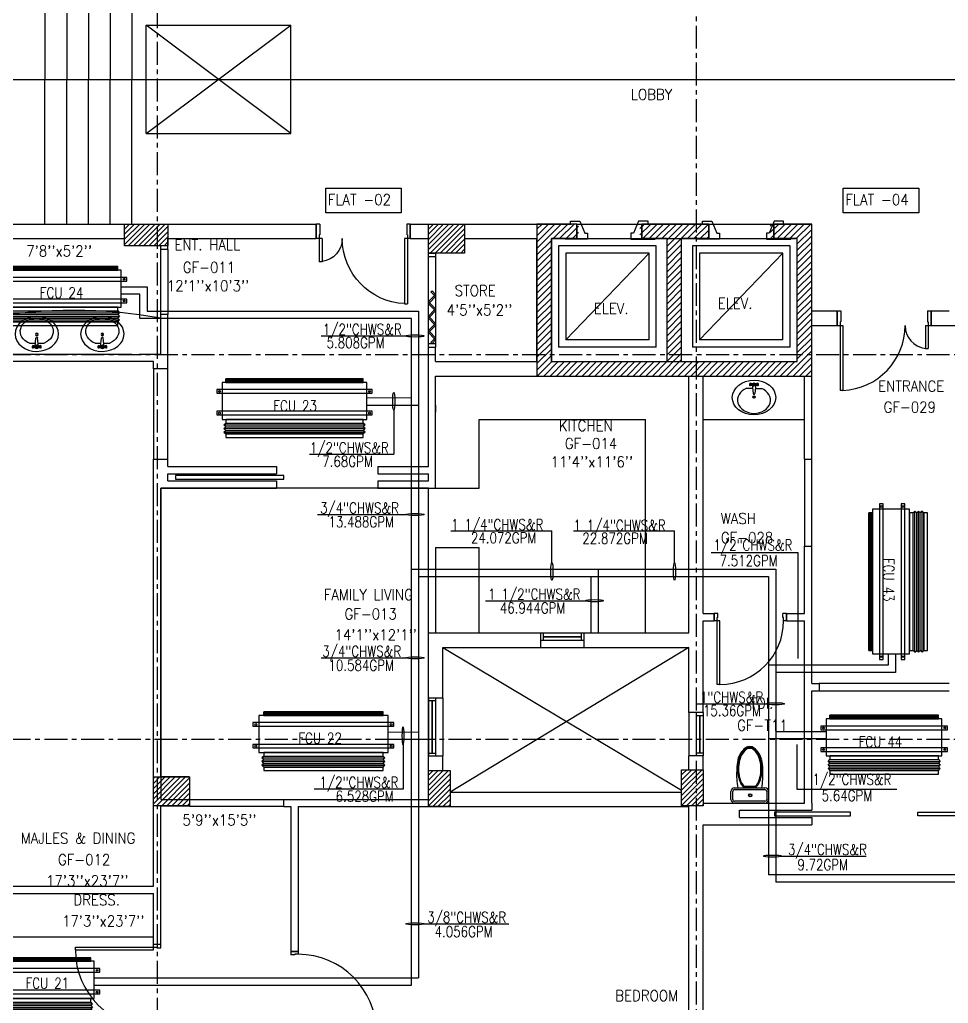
# Model space of a CAD drawing. Header units: millimetres. Extents: x -1288794 to 2153086, y -2701644 to -1335282.
# Drawn here: x 1509792 to 1522629, y -1504337 to -1490744 of the extents above; entities that cross this region are included whole.
import ezdxf

# ---------------------------------------------------------------- set-up
doc = ezdxf.new("R2010")
doc.units = ezdxf.units.MM
doc.header["$LTSCALE"] = 100
doc.linetypes.add('CENTER', pattern=[50.8, 31.75, -6.35, 6.35, -6.35])
doc.linetypes.add('DASHED2', pattern=[9.525, 6.35, -3.175])
for name, color, linetype in [('A-ANNO-TEXT', 8, 'Continuous'), ('A-DOOR', 4, 'Continuous'), ('A-FLOR-OVHD', 4, 'DASHED2'), ('A-FLOR-PFIX', 8, 'Continuous'), ('A-FLOR-SPCL', 8, 'Continuous'), ('A-GLAZ', 5, 'Continuous'), ('A-GRID', 253, 'CENTER'), ('A-WALL-FULL', 8, 'Continuous'), ('AC-CHILLED WATER TEXT', 41, 'Continuous'), ('AC-CHR', 60, 'Continuous'), ('AC-CHS', 30, 'Continuous'), ('AC-SAD TEXT', 3, 'Continuous'), ('FCU-AC', 160, 'Continuous'), ('LINE', 1, 'Continuous'), ('S-COL- HACT.', 9, 'Continuous'), ('S-COL.', 8, 'Continuous')]:
    doc.layers.add(name, color=color, linetype=linetype)
doc.styles.add('ROMANS', font='romans.shx', dxfattribs={"width": 0.8})
doc.styles.add('SIMPLEX', font='simplex.shx', dxfattribs={"width": 0.8})
pattern_1 = [(45, (2628196.87, -1109556.65), (-44.1941738, 44.1941738), [])]
pattern_2 = [(45, (1748736.873, -1509993.415), (-35.355339, 35.355339), [])]

# ---------------------------------------------------------------- blocks, each defined once
blk = doc.blocks.new('D-100-R1')
for p, q in [((-80, 980), (-80, 100)), ((-80, 980), (-40, 980)), ((-40, 980), (-40, 55)), ((-1000, 100), (-1000, 0)), ((-1000, 100), (-960, 100)), ((-960, 100), (-960, 55)), ((-960, 55), (-950, 55)), ((-950, 55), (-950, 0)), ((-80, 100), (0, 100)), ((-50, 55), (-50, 0)), ((-50, 55), (-40, 55)), ((-50, 0), (0, 0)), ((0, 100), (0, 0)), ((-1000, 0), (-950, 0))]:
    blk.add_line(p, q)
at = {"linetype": 'Continuous'}
blk.add_arc((-80, 100), 880, 90, 180, dxfattribs=at)
blk = doc.blocks.new('WC-1')
for p, q in [((-210, 0), (210, 0)), ((-260, -160), (-260, -50)), ((-235, -160), (-235, -50)), ((-210, -25), (210, -25)), ((235, -50), (235, -160)), ((260, -50), (260, -160)), ((210, -185), (-210, -185)), ((210, -210), (-210, -210)), ((91, -223), (-91, -223)), ((86, -235), (-86, -235))]:
    blk.add_line(p, q)
for radius in [22.1, 17.1]:
    blk.add_circle((-6, -107), radius)
for centre, radius, start, end in [((-210, -50), 50, 90, 180), ((-210, -50), 25, 90, 180), ((210, -50), 50, 360, 90), ((210, -50), 25, 360, 90), ((-210, -160), 50, 180, 270), ((-210, -160), 25, 180, 270), ((722, -383), 904, 168.9529, 184.0632), ((178, -428), 341, 149.8586, 166.4766), ((178, -428), 328, 149.8586, 166.4766), ((69, -365), 214, 138.4152, 149.8586), ((69, -365), 201, 139.9943, 149.8586), ((-69, -365), 201, 30.1414, 40.0057), ((-69, -365), 214, 30.1414, 41.5848), ((-178, -428), 328, 13.5234, 30.1414), ((-178, -428), 341, 13.5234, 30.1414), ((210, -160), 25, 270, 360), ((210, -160), 50, 270, 360), ((352, -470), 520, 166.4766, 180), ((352, -470), 507, 166.4766, 180), ((-352, -470), 507, 360, 13.5234), ((-352, -470), 520, 360, 13.5234), ((352, -470), 532, 177.5541, 180), ((352, -470), 532, 180, 193.5234), ((352, -470), 520, 180, 193.5234), ((352, -470), 507, 180, 193.5234), ((-352, -470), 507, 346.4766, 360), ((-352, -470), 520, 346.4766, 360), ((-352, -470), 532, 346.4766, 360), ((-352, -470), 532, 360, 2.4459), ((178, -512), 353, 193.5234, 210.1414), ((178, -512), 341, 193.5234, 210.1414), ((178, -512), 328, 193.5234, 210.1414), ((69, -575), 201, 210.1414, 234.4972), ((-69, -575), 201, 305.5028, 329.8586), ((-178, -512), 328, 329.8586, 346.4766), ((-178, -512), 341, 329.8586, 346.4766), ((-178, -512), 353, 329.8586, 346.4766), ((69, -575), 226, 210.1414, 234.4972), ((69, -575), 214, 210.1414, 234.4972), ((0, -672), 108, 234.4972, 270), ((0, -672), 95.9, 234.4972, 270), ((0, -672), 83.4, 234.4972, 270), ((0, -672), 83.4, 270, 305.5028), ((0, -672), 95.9, 270, 305.5028), ((0, -672), 108, 270, 305.5028), ((-69, -575), 214, 305.5028, 329.8586), ((-69, -575), 226, 305.5028, 329.8586)]:
    blk.add_arc(centre, radius, start, end)
at = {"linetype": 'Continuous', "ltscale": 50}
blk.add_arc((-722, -383), 904, 355.9368, 11.0471, dxfattribs=at)
blk = doc.blocks.new('D-130-R')
for p, q in [((1220, 200), (1220, 1100)), ((1220, 1100), (1260, 1100)), ((1260, 200), (1260, 1100)), ((80, 520), (40, 520)), ((40, 200), (40, 520)), ((80, 200), (80, 520)), ((0, 0), (0, 200)), ((80, 200), (0, 200)), ((40, 150), (40, 200)), ((50, 150), (40, 150)), ((50, 0), (50, 150)), ((1300, 200), (1220, 200)), ((1260, 150), (1250, 150)), ((1250, 0), (1250, 150)), ((1260, 150), (1260, 200)), ((1300, 0), (1300, 200)), ((50, 0), (0, 0)), ((1300, 0), (1250, 0))]:
    blk.add_line(p, q)
for centre, radius, start, end in [((1260, 200), 900, 92.5473, 180), ((40, 200), 320, 0, 82.8192)]:
    blk.add_arc(centre, radius, start, end)
blk = doc.blocks.new('D-120-R1')
for p, q in [((-80, 1180), (-40, 1180)), ((-80, 1180), (-80, 100)), ((-40, 1180), (-40, 55)), ((-1200, 100), (-1160, 100)), ((-1200, 100), (-1200, 0)), ((-1160, 100), (-1160, 55)), ((-1160, 55), (-1150, 55)), ((-1150, 55), (-1150, 0)), ((-80, 100), (0, 100)), ((-50, 55), (-40, 55)), ((-50, 55), (-50, 0)), ((-50, 0), (0, 0)), ((0, 100), (0, 0)), ((-1200, 0), (-1150, 0))]:
    blk.add_line(p, q)
at = {"linetype": 'Continuous'}
blk.add_arc((-80, 100), 1080, 90, 180, dxfattribs=at)
blk = doc.blocks.new('W-80')
for p, q in [((800, 100), (0, 100)), ((800, 0), (0, 0)), ((40, 0), (40, 100)), ((760, 100), (760, 0))]:
    blk.add_line(p, q)
at = {"linetype": 'Continuous'}
for p, q in [((760, 53), (40, 53)), ((760, 47), (40, 47))]:
    blk.add_line(p, q, dxfattribs=at)
blk = doc.blocks.new('W-60')
for p, q in [((600, 100), (0, 100)), ((600, 0), (0, 0)), ((40, 0), (40, 100)), ((560, 100), (560, 0))]:
    blk.add_line(p, q)
at = {"linetype": 'Continuous'}
for p, q in [((560, 53), (40, 53)), ((560, 47), (40, 47))]:
    blk.add_line(p, q, dxfattribs=at)
blk = doc.blocks.new('LAV-2')
for p, q in [((-102, 330), (-23, 330)), ((-21, 393), (-55, 399)), ((-21, 369), (-55, 363)), ((-24, 385), (-49, 381)), ((-24, 377), (-49, 381)), ((-25, 381), (-13, 258)), ((-19, 381), (17, 381)), ((-1, 363), (-1, 399)), ((23, 381), (11, 257)), ((53, 399), (20, 393)), ((53, 363), (20, 369)), ((21, 329), (101, 329)), ((47, 381), (23, 385)), ((47, 381), (23, 376))]:
    blk.add_line(p, q)
for centre, radius in [((-1, 381), 24), ((-1, 381), 18), ((-1, 209), 18), ((-1, 209), 13.2)]:
    blk.add_circle(centre, radius)
blk.add_arc((-1, 257), 12, 179.8053, 359.8053)
for centre, major_axis, ratio in [((-1, 202), (-300, 1), 0.8), ((53, 381), (0.1, 18), 0.333333)]:
    blk.add_ellipse(centre, major_axis=major_axis, ratio=ratio)
blk.add_ellipse((-1, 166), major_axis=(-228, 1), ratio=0.8, start_param=5.174, end_param=10.533963)
at = {"extrusion": (0, 0, -1)}
blk.add_ellipse((-55, 381), major_axis=(0.1, 18), ratio=0.333333, dxfattribs=at)
for points, knots in [([(-55, 365), (-55, 366), (-55, 366), (-55, 366), (-55, 366), (-56, 367), (-56, 368), (-57, 370), (-57, 371), (-58, 374), (-58, 375), (-58, 379), (-58, 381), (-58, 386), (-58, 388), (-57, 392), (-57, 393), (-56, 394), (-56, 395), (-55, 396), (-55, 396), (-55, 396), (-55, 397), (-55, 397)], [3.378318, 3.378318, 3.378318, 3.378318, 3.519844, 3.519844, 3.66137, 3.66137, 3.925951, 3.925951, 4.190531, 4.190531, 4.455112, 4.455112, 4.86737, 4.86737, 5.279628, 5.279628, 5.565785, 5.565785, 5.785568, 5.785568, 5.957, 5.957, 6.04646, 6.04646, 6.04646, 6.04646]), ([(-55, 397), (-55, 397), (-54, 396), (-54, 396), (-54, 396), (-53, 395), (-53, 394), (-52, 392), (-52, 391), (-52, 388), (-51, 387), (-51, 383), (-51, 381), (-51, 376), (-52, 374), (-52, 370), (-53, 369), (-53, 368), (-54, 367), (-54, 366), (-54, 366), (-55, 366), (-55, 365), (-55, 365)], [0.236726, 0.236726, 0.236726, 0.236726, 0.378252, 0.378252, 0.519778, 0.519778, 0.784358, 0.784358, 1.048939, 1.048939, 1.313519, 1.313519, 1.725777, 1.725777, 2.138035, 2.138035, 2.424192, 2.424192, 2.643976, 2.643976, 2.815407, 2.815407, 2.904867, 2.904867, 2.904867, 2.904867]), ([(53, 396), (53, 396), (53, 396), (53, 396), (53, 395), (52, 394), (52, 394), (51, 392), (51, 390), (50, 388), (50, 386), (50, 383), (50, 380), (50, 376), (50, 373), (51, 370), (51, 369), (52, 367), (52, 367), (53, 366), (53, 365), (53, 365), (53, 365), (53, 365)], [0.236726, 0.236726, 0.236726, 0.236726, 0.378252, 0.378252, 0.519778, 0.519778, 0.784358, 0.784358, 1.048939, 1.048939, 1.313519, 1.313519, 1.725777, 1.725777, 2.138035, 2.138035, 2.424192, 2.424192, 2.643976, 2.643976, 2.815407, 2.815407, 2.904867, 2.904867, 2.904867, 2.904867]), ([(53, 365), (53, 365), (53, 365), (54, 366), (54, 366), (55, 367), (55, 368), (56, 370), (56, 371), (56, 373), (57, 375), (57, 379), (57, 381), (57, 386), (56, 388), (56, 391), (55, 392), (55, 394), (54, 395), (54, 396), (54, 396), (54, 396), (53, 396), (53, 396)], [3.378318, 3.378318, 3.378318, 3.378318, 3.519844, 3.519844, 3.66137, 3.66137, 3.925951, 3.925951, 4.190531, 4.190531, 4.455112, 4.455112, 4.86737, 4.86737, 5.279628, 5.279628, 5.565785, 5.565785, 5.785568, 5.785568, 5.957, 5.957, 6.04646, 6.04646, 6.04646, 6.04646])]:
    blk.add_open_spline(points, degree=3, knots=knots)
blk = doc.blocks.new('fcu 3.5 tr')
at = {"layer": 'FCU-AC'}
h = blk.add_hatch(dxfattribs=at)
h.set_pattern_fill('NET', color=3)
h.paths.add_polyline_path([(100970, -1580238), (99070, -1580238), (99070, -1580288), (100970, -1580288)])
at = {"layer": 'FCU-AC', "color": 1}
for p, q in [((100970, -1579475), (99070, -1579475)), ((99070, -1579475), (99070, -1579525)), ((100970, -1579525), (100970, -1579475)), ((99070, -1579525), (100970, -1579525)), ((100970, -1579675), (99070, -1579675)), ((99070, -1579675), (99070, -1579725)), ((99070, -1579725), (100970, -1579725)), ((100970, -1579725), (100970, -1579675))]:
    blk.add_line(p, q, dxfattribs=at)
at = {"layer": 'FCU-AC'}
for p, q in [((99045, -1579550), (99070, -1579525)), ((100995, -1579550), (99045, -1579550)), ((99045, -1579550), (99070, -1579575)), ((99045, -1579600), (99070, -1579575)), ((100995, -1579600), (99045, -1579600)), ((99045, -1579600), (99070, -1579625)), ((99045, -1579650), (99070, -1579625)), ((100970, -1579525), (99070, -1579525)), ((100970, -1579575), (99070, -1579575)), ((100970, -1579575), (99070, -1579575)), ((100970, -1579625), (99070, -1579625)), ((100970, -1579625), (99070, -1579625)), ((100995, -1579550), (100970, -1579525)), ((100995, -1579550), (100970, -1579575)), ((100995, -1579600), (100970, -1579575)), ((100995, -1579600), (100970, -1579625)), ((100995, -1579650), (100970, -1579625)), ((100995, -1579650), (99045, -1579650)), ((99045, -1579650), (99070, -1579675)), ((100995, -1579650), (100970, -1579675))]:
    blk.add_line(p, q, dxfattribs=at)
blk.add_lwpolyline([(99020, -1580238), (101020, -1580238), (101020, -1579725), (99020, -1579725)], close=True, dxfattribs=at)
at = {"layer": 'FCU-AC', "color": 6}
for points in [[(98945, -1579838), (101095, -1579838), (101095, -1579788), (98945, -1579788)], [(98945, -1580138), (101095, -1580138), (101095, -1580088), (98945, -1580088)]]:
    blk.add_lwpolyline(points, close=True, dxfattribs=at)
at = {"layer": 'FCU-AC', "color": 3}
blk.add_lwpolyline([(99070, -1580288), (100970, -1580288), (100970, -1580238), (99070, -1580238)], close=True, dxfattribs=at)
at = {"layer": 'FCU-AC', "color": 6}
for centre in [(98982, -1579813), (101057, -1579813), (98982, -1580113), (101057, -1580113)]:
    blk.add_circle(centre, 12.5, dxfattribs=at)
blk = doc.blocks.new('fcu 2 tr')
h = blk.add_hatch()
h.set_pattern_fill('NET', color=3)
h.paths.add_polyline_path([(80954, -1588493), (79654, -1588493), (79654, -1588543), (80954, -1588543)])
at = {"layer": 'FCU-AC'}
for p, q in [((79654, -1587780), (79629, -1587805)), ((80954, -1587780), (79654, -1587780)), ((80954, -1587780), (80979, -1587805)), ((80979, -1587805), (79629, -1587805)), ((79654, -1587830), (79629, -1587805)), ((79654, -1587830), (79629, -1587855)), ((80979, -1587855), (79629, -1587855)), ((79654, -1587880), (79629, -1587855)), ((79654, -1587880), (79629, -1587905)), ((80979, -1587905), (79629, -1587905)), ((79654, -1587930), (79629, -1587905)), ((80954, -1587830), (79654, -1587830)), ((80954, -1587830), (79654, -1587830)), ((80954, -1587880), (79654, -1587880)), ((80954, -1587880), (79654, -1587880)), ((80954, -1587830), (80979, -1587805)), ((80954, -1587830), (80979, -1587855)), ((80954, -1587880), (80979, -1587855)), ((80954, -1587880), (80979, -1587905)), ((80954, -1587930), (80979, -1587905))]:
    blk.add_line(p, q, dxfattribs=at)
at = {"layer": 'FCU-AC', "color": 1}
for p, q in [((80954, -1587730), (79654, -1587730)), ((79654, -1587730), (79654, -1587780)), ((79654, -1587780), (80954, -1587780)), ((80954, -1587780), (80954, -1587730)), ((80954, -1587930), (79654, -1587930)), ((79654, -1587930), (79654, -1587980)), ((79654, -1587980), (80954, -1587980)), ((80954, -1587980), (80954, -1587930))]:
    blk.add_line(p, q, dxfattribs=at)
at = {"layer": 'FCU-AC', "color": 6}
for points in [[(79529, -1588093), (81079, -1588093), (81079, -1588043), (79529, -1588043)], [(79529, -1588393), (81079, -1588393), (81079, -1588343), (79529, -1588343)]]:
    blk.add_lwpolyline(points, close=True, dxfattribs=at)
at = {"layer": 'FCU-AC'}
blk.add_lwpolyline([(79604, -1588493), (81004, -1588493), (81004, -1587980), (79604, -1587980)], close=True, dxfattribs=at)
at = {"layer": 'FCU-AC', "color": 3}
blk.add_lwpolyline([(79654, -1588543), (80954, -1588543), (80954, -1588493), (79654, -1588493)], close=True, dxfattribs=at)
at = {"layer": 'FCU-AC', "color": 6}
for centre in [(79566, -1588068), (81041, -1588068), (79566, -1588368), (81041, -1588368)]:
    blk.add_circle(centre, 12.5, dxfattribs=at)
blk = doc.blocks.new('fcu 2.5 tr')
h = blk.add_hatch()
h.set_pattern_fill('NET', color=3)
h.paths.add_polyline_path([(83172, -1587743), (81672, -1587743), (81672, -1587793), (83172, -1587793)])
at = {"layer": 'FCU-AC'}
for p, q in [((81672, -1587030), (81647, -1587055)), ((83197, -1587055), (81647, -1587055)), ((81672, -1587080), (81647, -1587055)), ((81672, -1587080), (81647, -1587105)), ((83197, -1587105), (81647, -1587105)), ((81672, -1587130), (81647, -1587105)), ((83172, -1587030), (81672, -1587030)), ((83172, -1587080), (81672, -1587080)), ((83172, -1587080), (81672, -1587080)), ((83197, -1587055), (83172, -1587030)), ((83197, -1587055), (83172, -1587080)), ((83197, -1587105), (83172, -1587080)), ((83197, -1587105), (83172, -1587130)), ((81672, -1587130), (81647, -1587155)), ((83197, -1587155), (81647, -1587155)), ((81672, -1587180), (81647, -1587155)), ((83172, -1587130), (81672, -1587130)), ((83172, -1587130), (81672, -1587130)), ((83197, -1587155), (83172, -1587130)), ((83197, -1587155), (83172, -1587180))]:
    blk.add_line(p, q, dxfattribs=at)
at = {"layer": 'FCU-AC', "color": 1}
for p, q in [((83172, -1586980), (81672, -1586980)), ((81672, -1586980), (81672, -1587030)), ((81672, -1587030), (83172, -1587030)), ((83172, -1587030), (83172, -1586980)), ((83172, -1587180), (81672, -1587180)), ((81672, -1587180), (81672, -1587230)), ((81672, -1587230), (83172, -1587230)), ((83172, -1587230), (83172, -1587180))]:
    blk.add_line(p, q, dxfattribs=at)
at = {"layer": 'FCU-AC'}
blk.add_lwpolyline([(81622, -1587743), (83222, -1587743), (83222, -1587230), (81622, -1587230)], close=True, dxfattribs=at)
at = {"layer": 'FCU-AC', "color": 6}
for points in [[(81547, -1587343), (83297, -1587343), (83297, -1587293), (81547, -1587293)], [(81547, -1587643), (83297, -1587643), (83297, -1587593), (81547, -1587593)]]:
    blk.add_lwpolyline(points, close=True, dxfattribs=at)
at = {"layer": 'FCU-AC', "color": 3}
blk.add_lwpolyline([(81672, -1587793), (83172, -1587793), (83172, -1587743), (81672, -1587743)], close=True, dxfattribs=at)
at = {"layer": 'FCU-AC', "color": 6}
for centre in [(81584, -1587318), (83259, -1587318), (81584, -1587618), (83259, -1587618)]:
    blk.add_circle(centre, 12.5, dxfattribs=at)
blk = doc.blocks.new('fcu 3 tr')
h = blk.add_hatch()
h.set_pattern_fill('NET', color=3)
h.paths.add_polyline_path([(86304, -1585367), (84654, -1585367), (84654, -1585417), (86304, -1585417)])
at = {"layer": 'FCU-AC'}
for p, q in [((84654, -1584654), (84629, -1584679)), ((86304, -1584654), (84654, -1584654)), ((86304, -1584654), (86329, -1584679)), ((86329, -1584679), (84629, -1584679)), ((84654, -1584704), (84629, -1584679)), ((84654, -1584704), (84629, -1584729)), ((86329, -1584729), (84629, -1584729)), ((84654, -1584754), (84629, -1584729)), ((84654, -1584754), (84629, -1584779)), ((86329, -1584779), (84629, -1584779)), ((84654, -1584804), (84629, -1584779)), ((86304, -1584704), (84654, -1584704)), ((86304, -1584704), (84654, -1584704)), ((86304, -1584754), (84654, -1584754)), ((86304, -1584754), (84654, -1584754)), ((86304, -1584704), (86329, -1584679)), ((86304, -1584704), (86329, -1584729)), ((86304, -1584754), (86329, -1584729)), ((86304, -1584754), (86329, -1584779)), ((86304, -1584804), (86329, -1584779))]:
    blk.add_line(p, q, dxfattribs=at)
at = {"layer": 'FCU-AC', "color": 1}
for p, q in [((86304, -1584604), (84654, -1584604)), ((84654, -1584604), (84654, -1584654)), ((84654, -1584654), (86304, -1584654)), ((86304, -1584654), (86304, -1584604)), ((86304, -1584804), (84654, -1584804)), ((84654, -1584804), (84654, -1584854)), ((84654, -1584854), (86304, -1584854)), ((86304, -1584854), (86304, -1584804))]:
    blk.add_line(p, q, dxfattribs=at)
at = {"layer": 'FCU-AC', "color": 6}
for points in [[(84504, -1584967), (86454, -1584967), (86454, -1584917), (84504, -1584917)], [(84504, -1585267), (86454, -1585267), (86454, -1585217), (84504, -1585217)]]:
    blk.add_lwpolyline(points, close=True, dxfattribs=at)
at = {"layer": 'FCU-AC'}
blk.add_lwpolyline([(84584, -1585367), (86374, -1585367), (86374, -1584854), (84584, -1584854)], close=True, dxfattribs=at)
at = {"layer": 'FCU-AC', "color": 3}
blk.add_lwpolyline([(84654, -1585417), (86304, -1585417), (86304, -1585367), (84654, -1585367)], close=True, dxfattribs=at)
at = {"layer": 'FCU-AC', "color": 6}
for centre in [(84544, -1584942), (86414, -1584942), (84544, -1585242), (86414, -1585242)]:
    blk.add_circle(centre, 12.5, dxfattribs=at)

msp = doc.modelspace()

# ---------------------------------------------------------------- hatches: boundary and pattern name
at = {"layer": 'S-COL- HACT.', "linetype": 'Continuous', "ltscale": 3}
h = msp.add_hatch(dxfattribs=at)
h.set_pattern_fill('ANSI31', color=256, scale=400, style=0)
h.set_pattern_definition(pattern_2)
h.paths.add_polyline_path([(1511841.7, -1493568.6), (1511241.7, -1493568.6), (1511241.7, -1493868.6), (1511841.7, -1493868.6)])
h = msp.add_hatch(dxfattribs=at)
h.set_pattern_fill('ANSI31', color=256, scale=400, style=0)
h.set_pattern_definition([(45, (2628196.87, -1109556.65), (-35.355339, 35.355339), [])])
h.paths.add_polyline_path([(1515441.7, -1493568.6), (1515941.7, -1493568.6), (1515941.7, -1493968.6), (1515441.7, -1493968.6)])
h = msp.add_hatch(dxfattribs=at)
h.set_pattern_fill('ANSI31', color=256, scale=500, style=0)
h.set_pattern_definition(pattern_1)
h.paths.add_polyline_path([(1518941.7, -1493768.6), (1519316.7, -1493768.6), (1519316.7, -1493568.6), (1518366.7, -1493568.6), (1518366.7, -1493768.6), (1518741.7, -1493768.6), (1518741.7, -1495468.6), (1517141.7, -1495468.6), (1517141.7, -1493768.6), (1517516.7, -1493768.6), (1517516.7, -1493568.6), (1516941.7, -1493568.6), (1516941.7, -1495668.6), (1520741.7, -1495668.6), (1520741.7, -1493568.6), (1520166.7, -1493568.6), (1520166.7, -1493768.6), (1520541.7, -1493768.6), (1520541.7, -1495468.6), (1518941.7, -1495468.6)])
h = msp.add_hatch(dxfattribs=at)
h.set_pattern_fill('ANSI31', color=256, scale=500, style=0)
h.set_pattern_definition(pattern_1)
h.paths.add_polyline_path([(1518941.7, -1493768.6), (1519316.7, -1493768.6), (1519316.7, -1493568.6), (1518366.7, -1493568.6), (1518366.7, -1493768.6), (1518741.7, -1493768.6), (1518741.7, -1495468.6), (1517141.7, -1495468.6), (1517141.7, -1493768.6), (1517516.7, -1493768.6), (1517516.7, -1493568.6), (1516941.7, -1493568.6), (1516941.7, -1495668.6), (1520741.7, -1495668.6), (1520741.7, -1493568.6), (1520166.7, -1493568.6), (1520166.7, -1493768.6), (1520541.7, -1493768.6), (1520541.7, -1495468.6), (1518941.7, -1495468.6)])
h = msp.add_hatch(dxfattribs=at)
h.set_pattern_fill('ANSI31', color=256, scale=400, style=0)
h.set_pattern_definition([(45, (2628246.87, -1109556.65), (-35.355339, 35.355339), [])])
h.paths.add_polyline_path([(1515441.7, -1501618.6), (1515441.7, -1501118.6), (1515741.7, -1501118.6), (1515741.7, -1501618.6)])
h = msp.add_hatch(dxfattribs=at)
h.set_pattern_fill('ANSI31', color=256, scale=400, style=0)
h.set_pattern_definition([(45, (2628146.87, -1109546.65), (-35.355339, 35.355339), [])])
h.paths.add_polyline_path([(1518941.7, -1501608.6), (1518941.7, -1501108.6), (1519241.7, -1501108.6), (1519241.7, -1501608.6)])
h = msp.add_hatch(dxfattribs=at)
h.set_pattern_fill('ANSI31', color=256, scale=400, style=0)
h.set_pattern_definition(pattern_2)
h.paths.add_polyline_path([(1512141.7, -1501208.6), (1511641.7, -1501208.6), (1511641.7, -1501608.6), (1512141.7, -1501608.6)])

# ---------------------------------------------------------------- linework, layer by layer
at = {"layer": 'A-ANNO-TEXT', "color": 5}
for points in [[(1514022.7, -1493070.7), (1515065, -1493070.7), (1515065, -1493413.2), (1514022.7, -1493413.2)], [(1521177.6, -1493070.7), (1522219.9, -1493070.7), (1522219.9, -1493413.2), (1521177.6, -1493413.2)]]:
    msp.add_lwpolyline(points, close=True, dxfattribs=at)
at = {"layer": 'A-DOOR', "ltscale": 3}
for p, q in [((1515441.7, -1495268.6), (1515441.7, -1493968.6)), ((1515541.7, -1493968.6), (1515541.7, -1495268.6)), ((1515441.7, -1494018.6), (1515541.7, -1494018.6)), ((1515441.7, -1495218.6), (1515541.7, -1495218.6))]:
    msp.add_line(p, q, dxfattribs=at)
for points in [[(1515527.5, -1494554.5), (1515477.5, -1494504.5), (1515491.7, -1494490.4), (1515541.7, -1494540.4), (1515527.5, -1494554.5)], [(1515527.5, -1494554.5), (1515441.7, -1494640.4), (1515455.8, -1494654.5), (1515541.7, -1494568.6), (1515527.5, -1494554.5)], [(1515527.5, -1494754.5), (1515441.7, -1494668.6), (1515455.8, -1494654.5), (1515541.7, -1494740.4), (1515527.5, -1494754.5)], [(1515527.5, -1494754.5), (1515441.7, -1494840.4), (1515455.8, -1494854.5), (1515541.7, -1494768.6), (1515527.5, -1494754.5)], [(1515527.5, -1494954.5), (1515441.7, -1494868.6), (1515455.8, -1494854.5), (1515541.7, -1494940.4), (1515527.5, -1494954.5)], [(1515527.5, -1494954.5), (1515441.7, -1495040.4), (1515455.8, -1495054.5), (1515541.7, -1494968.6), (1515527.5, -1494954.5)], [(1515527.5, -1495154.5), (1515441.7, -1495068.6), (1515455.8, -1495054.5), (1515541.7, -1495140.4), (1515527.5, -1495154.5)], [(1515527.5, -1495154.5), (1515477.5, -1495204.5), (1515491.7, -1495218.6), (1515541.7, -1495168.6), (1515527.5, -1495154.5)], [(1511944.6, -1497043.6), (1511944.6, -1497093.6), (1513444.6, -1497093.6), (1513444.6, -1497043.6), (1511944.6, -1497043.6)], [(1520225.7, -1501693.6), (1520225.7, -1501743.6), (1521275.7, -1501743.6), (1521275.7, -1501693.6), (1520225.7, -1501693.6)], [(1523257.7, -1501693.6), (1523257.7, -1501743.6), (1522207.7, -1501743.6), (1522207.7, -1501693.6), (1523257.7, -1501693.6)]]:
    msp.add_lwpolyline(points, dxfattribs=at)
at = {"layer": 'A-FLOR-OVHD', "linetype": 'Continuous', "ltscale": 3}
for p, q in [((1511741.7, -1494818.6), (1511741.7, -1493918.6)), ((1511841.7, -1493918.6), (1511841.7, -1494818.6)), ((1511641.7, -1495568.6), (1511641.7, -1496818.6)), ((1511841.7, -1496818.6), (1511841.7, -1495568.6)), ((1520641.7, -1496818.6), (1520641.7, -1498018.6)), ((1520741.7, -1498018.6), (1520741.7, -1496818.6)), ((1522641.7, -1499918.6), (1520841.7, -1499918.6)), ((1520841.7, -1500018.6), (1522641.7, -1500018.6)), ((1512141.7, -1501518.6), (1513441.7, -1501518.6)), ((1513441.7, -1501618.6), (1512141.7, -1501618.6))]:
    msp.add_line(p, q, dxfattribs=at)
at = {"layer": 'A-FLOR-PFIX', "ltscale": 3}
for p, q in [((1517491.7, -1493568.6), (1518391.7, -1493568.6)), ((1519316.7, -1493568.6), (1520216.7, -1493568.6))]:
    msp.add_line(p, q, dxfattribs=at)
at = {"layer": 'A-FLOR-SPCL', "ltscale": 3}
for p, q in [((1510141.7, -1489568.6), (1510141.7, -1491568.6)), ((1510441.7, -1489568.6), (1510441.7, -1491568.6)), ((1510741.7, -1489568.6), (1510741.7, -1491568.6)), ((1511041.7, -1489568.6), (1511041.7, -1491568.6)), ((1511341.7, -1489568.6), (1511341.7, -1491568.6)), ((1510141.7, -1493568.6), (1510141.7, -1491568.6)), ((1510441.7, -1493568.6), (1510441.7, -1491568.6)), ((1510741.7, -1493568.6), (1510741.7, -1491568.6)), ((1511041.7, -1493568.6), (1511041.7, -1491568.6)), ((1511341.7, -1493568.6), (1511341.7, -1491568.6)), ((1516141.7, -1497218.6), (1516141.7, -1496268.6)), ((1516141.7, -1496268.6), (1518441.7, -1496268.6)), ((1518441.7, -1499218.6), (1518441.7, -1496268.6)), ((1519241.7, -1496268.6), (1520641.7, -1496268.6)), ((1515541.7, -1497218.6), (1516141.7, -1497218.6)), ((1515541.7, -1498038.6), (1515541.7, -1499218.6)), ((1515541.7, -1498038.6), (1516141.7, -1498038.6)), ((1516141.7, -1499218.6), (1516141.7, -1498038.6)), ((1515641.7, -1499418.6), (1518941.7, -1501389.2)), ((1519041.7, -1499418.6), (1515741.7, -1501418.6)), ((1509141.7, -1503418.6), (1511641.7, -1503418.6))]:
    msp.add_line(p, q, dxfattribs=at)
at = {"layer": 'A-FLOR-SPCL', "ltscale": 50}
for p, q in [((1517405.6, -1493530.3), (1517535.1, -1493530.3)), ((1517405.6, -1493568.6), (1517405.6, -1493530.3)), ((1517535.1, -1493530.3), (1517606.3, -1493694.3)), ((1518348.3, -1493530.3), (1518277.1, -1493694.3)), ((1518477.7, -1493530.3), (1518348.3, -1493530.3)), ((1518477.7, -1493568.6), (1518477.7, -1493530.3)), ((1519230.6, -1493530.3), (1519360.1, -1493530.3)), ((1519230.6, -1493568.6), (1519230.6, -1493530.3)), ((1519360.1, -1493530.3), (1519431.3, -1493694.3)), ((1520223.3, -1493530.3), (1520152.1, -1493694.3)), ((1520352.7, -1493530.3), (1520223.3, -1493530.3)), ((1520352.7, -1493568.6), (1520352.7, -1493530.3)), ((1517606.3, -1493694.3), (1517641.7, -1493694.3)), ((1517641.7, -1493694.3), (1517641.7, -1493778.6)), ((1518241.7, -1493694.3), (1518241.7, -1493778.6)), ((1518277.1, -1493694.3), (1518241.7, -1493694.3)), ((1519431.3, -1493694.3), (1519466.7, -1493694.3)), ((1519466.7, -1493694.3), (1519466.7, -1493778.6)), ((1520116.7, -1493694.3), (1520116.7, -1493778.6)), ((1520152.1, -1493694.3), (1520116.7, -1493694.3)), ((1517330.6, -1493778.6), (1517330.6, -1493768.6)), ((1517641.7, -1493778.6), (1517330.6, -1493778.6)), ((1518241.7, -1493778.6), (1518577.7, -1493778.6)), ((1518577.7, -1493778.6), (1518577.7, -1493768.6)), ((1519155.6, -1493778.6), (1519155.6, -1493768.6)), ((1519466.7, -1493778.6), (1519155.6, -1493778.6)), ((1520116.7, -1493778.6), (1520452.7, -1493778.6)), ((1520452.7, -1493778.6), (1520452.7, -1493768.6))]:
    msp.add_line(p, q, dxfattribs=at)
at = {"layer": 'A-FLOR-SPCL'}
for p, q in [((1517491.7, -1493768.6), (1518391.7, -1493768.6)), ((1518391.7, -1493768.6), (1518541.7, -1493768.6)), ((1519316.7, -1493768.6), (1520216.7, -1493768.6)), ((1520216.7, -1493768.6), (1520416.7, -1493768.6)), ((1517241.7, -1493868.6), (1517241.7, -1495268.6)), ((1518591.7, -1493868.6), (1517241.7, -1493868.6)), ((1517341.7, -1493968.6), (1517341.7, -1495168.6)), ((1518491.7, -1493968.6), (1517341.7, -1493968.6)), ((1517341.7, -1495168.6), (1518491.7, -1493968.6)), ((1518491.7, -1495168.6), (1518491.7, -1493968.6)), ((1518591.7, -1495268.6), (1518591.7, -1493868.6)), ((1519091.7, -1493868.6), (1519091.7, -1495268.6)), ((1520441.7, -1493868.6), (1519091.7, -1493868.6)), ((1519191.7, -1493968.6), (1519191.7, -1495168.6)), ((1520341.7, -1493968.6), (1519191.7, -1493968.6)), ((1519191.7, -1495168.6), (1520341.7, -1493968.6)), ((1520341.7, -1495168.6), (1520341.7, -1493968.6)), ((1520441.7, -1495268.6), (1520441.7, -1493868.6)), ((1518491.7, -1495168.6), (1517341.7, -1495168.6)), ((1520341.7, -1495168.6), (1519191.7, -1495168.6)), ((1518591.7, -1495268.6), (1517241.7, -1495268.6)), ((1520441.7, -1495268.6), (1519091.7, -1495268.6))]:
    msp.add_line(p, q, dxfattribs=at)
at = {"layer": 'A-FLOR-SPCL', "ltscale": 3}
msp.add_lwpolyline([(1515441.7, -1497218.6), (1511741.7, -1497218.6), (1511741.7, -1501521.3), (1515441.7, -1501521.3)], close=True, dxfattribs=at)
msp.add_arc((1510541.7, -1501493), 6732.1, 79.7322, 100.2678, dxfattribs=at)
at = {"layer": 'A-GLAZ', "ltscale": 3}
for p, q in [((1516991.7, -1499418.6), (1517591.7, -1499418.6)), ((1515641.7, -1500118.6), (1515641.7, -1500918.6)), ((1519041.7, -1500318.6), (1519041.7, -1500918.6))]:
    msp.add_line(p, q, dxfattribs=at)
at = {"layer": 'A-GRID', "ltscale": 0.1}
for p, q in [((1511691.7, -1465142.6), (1511691.7, -1513277)), ((1519141.7, -1466442.6), (1519141.7, -1514577)), ((1494388.3, -1495368.6), (1537927.9, -1495368.6)), ((1494385.9, -1500687.6), (1537925.5, -1500687.6))]:
    msp.add_line(p, q, dxfattribs=at)
at = {"layer": 'A-WALL-FULL', "ltscale": 3}
for p, q in [((1505225.6, -1491568.6), (1531641.7, -1491568.6)), ((1507641.7, -1493568.6), (1511241.7, -1493568.6)), ((1511841.7, -1493568.6), (1513891.7, -1493568.6)), ((1513891.7, -1493768.6), (1513891.7, -1493568.6)), ((1515191.7, -1493568.6), (1517416.7, -1493568.6)), ((1515191.7, -1493768.6), (1515191.7, -1493568.6)), ((1515291.7, -1493568.6), (1515641.7, -1493568.6)), ((1517491.7, -1493568.6), (1517491.7, -1493568.6)), ((1517491.7, -1493768.6), (1517491.7, -1493568.6)), ((1518391.7, -1493568.6), (1519316.7, -1493568.6)), ((1518391.7, -1493768.6), (1518391.7, -1493568.6)), ((1518441.7, -1493568.6), (1519316.7, -1493568.6)), ((1519316.7, -1493768.6), (1519316.7, -1493568.6)), ((1520216.7, -1493768.6), (1520216.7, -1493568.6)), ((1520216.7, -1493568.6), (1520741.7, -1493568.6)), ((1520741.7, -1494768.6), (1520741.7, -1493568.6)), ((1509341.7, -1493768.6), (1511241.7, -1493768.6)), ((1511841.7, -1493768.6), (1513891.7, -1493768.6)), ((1511841.7, -1493918.6), (1511841.7, -1493768.6)), ((1515191.7, -1493768.6), (1515441.7, -1493768.6)), ((1515291.7, -1493768.6), (1515441.7, -1493768.6)), ((1515441.7, -1493968.6), (1515441.7, -1493768.6)), ((1515441.7, -1493968.6), (1515441.7, -1493768.6)), ((1515941.7, -1493768.6), (1516941.7, -1493768.6)), ((1516941.7, -1495468.6), (1516941.7, -1493768.6)), ((1517141.7, -1495468.6), (1517141.7, -1493768.6)), ((1517141.7, -1493768.6), (1517491.7, -1493768.6)), ((1518391.7, -1493768.6), (1518841.7, -1493768.6)), ((1518841.7, -1493768.6), (1519316.7, -1493768.6)), ((1520216.7, -1493768.6), (1520516.7, -1493768.6)), ((1520541.7, -1495468.6), (1520541.7, -1493768.6)), ((1520541.7, -1495468.6), (1520541.7, -1493768.6)), ((1511841.7, -1493918.6), (1511741.7, -1493918.6)), ((1515441.7, -1493968.6), (1515541.7, -1493968.6)), ((1520741.7, -1494768.6), (1521091.7, -1494768.6)), ((1521091.7, -1494968.6), (1521091.7, -1494768.6)), ((1522391.7, -1494768.6), (1522641.7, -1494768.6)), ((1522391.7, -1494968.6), (1522391.7, -1494768.6)), ((1511841.7, -1494818.6), (1511741.7, -1494818.6)), ((1511741.7, -1495368.6), (1511741.7, -1494818.6)), ((1511841.7, -1495568.6), (1511841.7, -1494818.6)), ((1520741.7, -1494968.6), (1521091.7, -1494968.6)), ((1520741.7, -1496818.6), (1520741.7, -1494968.6)), ((1522391.7, -1494968.6), (1522741.7, -1494968.6)), ((1515441.7, -1495268.6), (1515541.7, -1495268.6)), ((1515441.7, -1496918.6), (1515441.7, -1495268.6)), ((1515541.7, -1495468.6), (1515541.7, -1495268.6)), ((1511641.7, -1495468.6), (1506341.7, -1495468.6)), ((1511341.7, -1495368.6), (1509341.7, -1495368.6)), ((1511741.7, -1495368.6), (1511441.7, -1495368.6)), ((1511641.7, -1495568.6), (1511641.7, -1495468.6)), ((1515541.7, -1495468.6), (1516941.7, -1495468.6)), ((1517141.7, -1495468.6), (1520541.7, -1495468.6)), ((1511841.7, -1495568.6), (1511641.7, -1495568.6)), ((1515541.7, -1495668.6), (1519041.7, -1495668.6)), ((1515541.7, -1497218.6), (1515541.7, -1495668.6)), ((1519041.7, -1499218.6), (1519041.7, -1495668.6)), ((1519241.7, -1495668.6), (1520641.7, -1495668.6)), ((1519241.7, -1498950.6), (1519241.7, -1495668.6)), ((1520641.7, -1496818.6), (1520641.7, -1495668.6)), ((1515541.7, -1496068.6), (1515541.7, -1496168.6)), ((1519041.7, -1499218.6), (1519041.7, -1496068.6)), ((1511641.7, -1502718.6), (1511641.7, -1496818.6)), ((1511641.7, -1496818.6), (1511841.7, -1496818.6)), ((1511841.7, -1496918.6), (1511841.7, -1496818.6)), ((1520641.7, -1496818.6), (1520741.7, -1496818.6)), ((1511841.7, -1496918.6), (1513341.7, -1496918.6)), ((1513341.7, -1496918.6), (1513341.7, -1497018.6)), ((1514741.7, -1496918.6), (1514741.7, -1497018.6)), ((1514741.7, -1496918.6), (1515441.7, -1496918.6)), ((1511841.7, -1497018.6), (1513341.7, -1497018.6)), ((1511841.7, -1497118.6), (1511841.7, -1497018.6)), ((1511841.7, -1497118.6), (1513341.7, -1497118.6)), ((1513341.7, -1497118.6), (1513341.7, -1497218.6)), ((1514741.7, -1497018.6), (1515441.7, -1497018.6)), ((1514741.7, -1497118.6), (1514741.7, -1497218.6)), ((1514741.7, -1497118.6), (1515441.7, -1497118.6)), ((1515441.7, -1497118.6), (1515441.7, -1497018.6)), ((1511741.7, -1501208.6), (1511741.7, -1497218.6)), ((1511741.7, -1497218.6), (1513341.7, -1497218.6)), ((1514741.7, -1497218.6), (1515541.7, -1497218.6)), ((1520641.7, -1498018.6), (1520741.7, -1498018.6)), ((1520641.7, -1498950.6), (1520641.7, -1498018.6)), ((1520641.7, -1498018.6), (1520741.7, -1498018.6)), ((1520741.7, -1499918.6), (1520741.7, -1498018.6)), ((1519241.7, -1498950.6), (1519391.7, -1498950.6)), ((1519391.7, -1498950.6), (1519391.7, -1499050.6)), ((1520391.7, -1498950.6), (1520641.7, -1498950.6)), ((1520391.7, -1498950.6), (1520391.7, -1499050.6)), ((1519241.7, -1499050.6), (1519391.7, -1499050.6)), ((1519241.7, -1500318.6), (1519241.7, -1499050.6)), ((1520391.7, -1499050.6), (1520641.7, -1499050.6)), ((1520641.7, -1501568.6), (1520641.7, -1499050.6)), ((1515441.7, -1499218.6), (1516991.7, -1499218.6)), ((1515441.7, -1500118.6), (1515441.7, -1499218.6)), ((1516991.7, -1499218.6), (1516991.7, -1499418.6)), ((1517591.7, -1499218.6), (1517591.7, -1499418.6)), ((1517591.7, -1499218.6), (1519041.7, -1499218.6)), ((1515641.7, -1499418.6), (1516991.7, -1499418.6)), ((1515641.7, -1500118.6), (1515641.7, -1499418.6)), ((1517591.7, -1499418.6), (1519041.7, -1499418.6)), ((1519041.7, -1500318.6), (1519041.7, -1499418.6)), ((1520741.7, -1499918.6), (1520841.7, -1499918.6)), ((1520841.7, -1499918.6), (1520841.7, -1500018.6)), ((1520741.7, -1501568.6), (1520741.7, -1500018.6)), ((1520741.7, -1500018.6), (1520841.7, -1500018.6)), ((1515641.7, -1500118.6), (1515441.7, -1500118.6)), ((1519241.7, -1500318.6), (1519041.7, -1500318.6)), ((1515441.7, -1501118.6), (1515441.7, -1500918.6)), ((1515441.7, -1500918.6), (1515641.7, -1500918.6)), ((1515641.7, -1501118.6), (1515641.7, -1500918.6)), ((1519041.7, -1501108.6), (1519041.7, -1500918.6)), ((1519241.7, -1500918.6), (1519041.7, -1500918.6)), ((1519241.7, -1501118.6), (1519241.7, -1500918.6)), ((1515741.7, -1501418.6), (1518941.7, -1501418.6)), ((1511741.7, -1503518.6), (1511741.7, -1501608.6)), ((1513441.7, -1501518.6), (1515441.7, -1501518.6)), ((1513441.7, -1501618.6), (1513441.7, -1501518.6)), ((1519241.7, -1501568.6), (1520641.7, -1501568.6)), ((1520741.7, -1501568.6), (1520741.7, -1501668.6)), ((1513441.7, -1501618.6), (1513391.7, -1501618.6)), ((1513541.7, -1501618.6), (1513541.7, -1503618.6)), ((1513641.7, -1501618.6), (1519041.7, -1501618.6)), ((1513641.7, -1501618.6), (1513641.7, -1503618.6)), ((1519041.7, -1504718.6), (1519041.7, -1501618.6)), ((1519741.7, -1501668.6), (1520741.7, -1501668.6)), ((1519741.7, -1501768.6), (1519741.7, -1501668.6)), ((1519241.7, -1501868.6), (1520741.7, -1501868.6)), ((1519241.7, -1508768.6), (1519241.7, -1501868.6)), ((1519741.7, -1501768.6), (1520741.7, -1501768.6)), ((1520741.7, -1501768.6), (1520741.7, -1501868.6)), ((1506341.7, -1502718.6), (1511641.7, -1502718.6)), ((1509141.7, -1502818.6), (1511641.7, -1502818.6)), ((1511641.7, -1503518.6), (1511641.7, -1502818.6)), ((1511641.7, -1503518.6), (1511741.7, -1503518.6)), ((1513541.7, -1503618.6), (1513641.7, -1503618.6))]:
    msp.add_line(p, q, dxfattribs=at)
at = {"layer": 'A-WALL-FULL'}
msp.add_line((1520541.7, -1493768.6), (1520216.7, -1493768.6), dxfattribs=at)
msp.add_line((1520541.7, -1493768.6), (1520216.7, -1493768.6), dxfattribs=at)
at = {"layer": 'A-WALL-FULL', "linetype": 'Continuous', "ltscale": 3}
for p, q in [((1511741.7, -1493918.6), (1511741.7, -1493868.6)), ((1515441.7, -1501518.6), (1515441.7, -1501118.6)), ((1515441.7, -1501118.6), (1515441.7, -1501118.6)), ((1515641.7, -1501118.6), (1515741.7, -1501118.6)), ((1515741.7, -1501118.6), (1515741.7, -1501418.6)), ((1518941.7, -1501418.6), (1518941.7, -1501108.6)), ((1518941.7, -1501108.6), (1519041.7, -1501108.6)), ((1519241.7, -1501118.6), (1519241.7, -1501118.6)), ((1519241.7, -1501118.6), (1519241.7, -1501568.6)), ((1512141.7, -1501208.6), (1511741.7, -1501208.6)), ((1511741.7, -1501608.6), (1512141.7, -1501608.6)), ((1513441.7, -1501618.6), (1513541.7, -1501618.6))]:
    msp.add_line(p, q, dxfattribs=at)
at = {"layer": 'AC-CHILLED WATER TEXT'}
for p, q in [((1513959.4, -1495113.8), (1515131.7, -1495113.8)), ((1514963.1, -1496141.3), (1514963.1, -1496749.3)), ((1513797.8, -1496749.3), (1514963.1, -1496749.3)), ((1513910.7, -1497581.1), (1515131.7, -1497581.1)), ((1515751.9, -1497807.3), (1517149.2, -1497807.3)), ((1517149.2, -1498242.8), (1517149.2, -1497807.3)), ((1517446.8, -1497807.3), (1518844.1, -1497807.3)), ((1518844.1, -1498242.8), (1518844.1, -1497807.3)), ((1520553.8, -1498111.9), (1519348.9, -1498111.9)), ((1520553.8, -1499569.9), (1520553.8, -1498111.9)), ((1516230.9, -1498772.9), (1517613.5, -1498772.9)), ((1513959.4, -1499562.6), (1515131.7, -1499562.6)), ((1519140.9, -1500196.8), (1520114.9, -1500196.8)), ((1515091.1, -1500763.5), (1515091.1, -1501375.1)), ((1520533.9, -1500760.8), (1520533.9, -1501377.9)), ((1515091.1, -1501375.1), (1513861.6, -1501375.1)), ((1520533.9, -1501377.9), (1521916.4, -1501377.9)), ((1520321.9, -1502301.2), (1521494.2, -1502301.2)), ((1515381.7, -1503237.5), (1516553.9, -1503237.5))]:
    msp.add_line(p, q, dxfattribs=at)
for centre, major_axis in [((1515256.7, -1495113.8), (-125, 0)), ((1514963.1, -1496016.3), (0, 125)), ((1515256.7, -1497581), (-125, 0)), ((1517149.2, -1498367.8), (0, 125)), ((1518844.1, -1498367.8), (0, 125)), ((1517738.5, -1498772.9), (-125, 0)), ((1515256.7, -1499562.6), (-125, 0)), ((1520239.9, -1500196.9), (-125, 0)), ((1520197, -1502301.9), (-125, 0)), ((1515256.7, -1503237.5), (-125, 0))]:
    msp.add_ellipse(centre, major_axis=major_axis, ratio=0.12, dxfattribs=at)
at = {"layer": 'AC-CHILLED WATER TEXT', "extrusion": (0, 0, -1)}
msp.add_ellipse((1515091.1, -1500638.5), major_axis=(0, -125), ratio=0.12, dxfattribs=at)
at = {"layer": 'AC-CHR'}
for p, q in [((1511454.4, -1494536.3), (1511197.1, -1494536.3)), ((1511454.4, -1494873.9), (1511454.4, -1494536.3)), ((1515206.7, -1494873.9), (1511454.4, -1494873.9)), ((1515206.7, -1504084.4), (1515206.7, -1494873.9)), ((1514591.7, -1495969), (1515206.7, -1495963.8)), ((1515206.7, -1498338.6), (1520242.7, -1498338.6)), ((1517791.7, -1499218.6), (1517791.7, -1498338.6)), ((1520242.7, -1498338.6), (1520242.7, -1502661.9)), ((1521899.7, -1499508.4), (1521899.7, -1499765.8)), ((1521899.7, -1499765.8), (1520242.7, -1499765.8)), ((1520242.7, -1500581.9), (1520941.7, -1500581.9)), ((1514886.7, -1500687.1), (1515206.7, -1500687.1)), ((1524810.9, -1502661.9), (1520242.7, -1502661.9)), ((1510824, -1504084.4), (1515206.7, -1504084.4))]:
    msp.add_line(p, q, dxfattribs=at)
at = {"layer": 'AC-CHS'}
for p, q in [((1511197.1, -1494436.3), (1511554.4, -1494436.3)), ((1511554.4, -1494436.3), (1511554.4, -1494773.9)), ((1511554.4, -1494773.9), (1515306.7, -1494773.9)), ((1515306.7, -1494773.9), (1515306.7, -1503984.4)), ((1514591.7, -1496069), (1515306.7, -1496069)), ((1515306.7, -1498438.6), (1520142.7, -1498438.6)), ((1517691.7, -1499218.6), (1517691.7, -1498438.6)), ((1520142.7, -1498438.6), (1520142.7, -1502561.9)), ((1521799.7, -1499508.4), (1521799.7, -1499665.8)), ((1521799.7, -1499665.8), (1520142.7, -1499665.8)), ((1514886.7, -1500587.1), (1515306.7, -1500591.5)), ((1520941.7, -1500681.9), (1520142.7, -1500681.9)), ((1524710.9, -1502561.9), (1520142.7, -1502561.9)), ((1510824, -1503984.4), (1515306.7, -1503984.4))]:
    msp.add_line(p, q, dxfattribs=at)
at = {"layer": 'LINE', "linetype": 'CENTER', "ltscale": 0.8}
for p, q in [((1511541.7, -1492318.6), (1513541.7, -1490818.6)), ((1513541.7, -1492318.6), (1511541.7, -1490818.6)), ((1511541.7, -1490818.6), (1513541.7, -1490818.6)), ((1511541.7, -1492318.6), (1511541.7, -1490818.6)), ((1513541.7, -1492318.6), (1513541.7, -1490818.6)), ((1511541.7, -1492318.6), (1513541.7, -1492318.6))]:
    msp.add_line(p, q, dxfattribs=at)
at = {"layer": 'S-COL.', "linetype": 'Continuous', "ltscale": 3}
for p, q in [((1517491.7, -1493568.6), (1516941.7, -1493568.6)), ((1516941.7, -1493568.6), (1516941.7, -1495668.6)), ((1517491.7, -1493568.6), (1517491.7, -1493768.6)), ((1519316.7, -1493568.6), (1518391.7, -1493568.6)), ((1518391.7, -1493568.6), (1518391.7, -1493768.6)), ((1519316.7, -1493568.6), (1519316.7, -1493768.6)), ((1520741.7, -1493568.6), (1520216.7, -1493568.6)), ((1520216.7, -1493568.6), (1520216.7, -1493768.6)), ((1520741.7, -1495668.6), (1520741.7, -1493568.6)), ((1517491.7, -1493768.6), (1517141.7, -1493768.6)), ((1517141.7, -1493768.6), (1517141.7, -1495468.6)), ((1518741.7, -1493768.6), (1518391.7, -1493768.6)), ((1518741.7, -1495468.6), (1518741.7, -1493768.6)), ((1519316.7, -1493768.6), (1518941.7, -1493768.6)), ((1518941.7, -1495468.6), (1518941.7, -1493768.6)), ((1520541.7, -1493768.6), (1520216.7, -1493768.6)), ((1520541.7, -1495468.6), (1520541.7, -1493768.6)), ((1517141.7, -1495468.6), (1518741.7, -1495468.6)), ((1518941.7, -1495468.6), (1520541.7, -1495468.6)), ((1516941.7, -1495668.6), (1520741.7, -1495668.6))]:
    msp.add_line(p, q, dxfattribs=at)
for points in [[(1511241.7, -1493568.6), (1511841.7, -1493568.6), (1511841.7, -1493868.6), (1511241.7, -1493868.6)], [(1515441.7, -1493568.6), (1515941.7, -1493568.6), (1515941.7, -1493968.6), (1515441.7, -1493968.6)], [(1515441.7, -1501618.6), (1515441.7, -1501118.6), (1515741.7, -1501118.6), (1515741.7, -1501618.6)], [(1515441.7, -1501618.6), (1515441.7, -1501118.6), (1515741.7, -1501118.6), (1515741.7, -1501618.6)], [(1518941.7, -1501608.6), (1518941.7, -1501108.6), (1519241.7, -1501108.6), (1519241.7, -1501608.6)], [(1518941.7, -1501608.6), (1518941.7, -1501108.6), (1519241.7, -1501108.6), (1519241.7, -1501608.6)], [(1512141.7, -1501608.6), (1511641.7, -1501608.6), (1511641.7, -1501208.6), (1512141.7, -1501208.6)]]:
    msp.add_lwpolyline(points, close=True, dxfattribs=at)

# ---------------------------------------------------------------- block references
at = {"layer": 'A-DOOR', "ltscale": 3, "xscale": -1, "rotation": 180}
msp.add_blockref('D-130-R', (1513891.7, -1493568.6), dxfattribs=at)
at = {"layer": 'A-DOOR', "ltscale": 3}
for name, p, rotation in [('D-130-R', (1522391.7, -1494768.6), 180), ('D-100-R1', (1519391.7, -1498950.6), 180), ('D-120-R1', (1511741.7, -1503518.6), 90), ('D-120-R1', (1513541.7, -1504818.6), 270)]:
    msp.add_blockref(name, p, dxfattribs=dict(at, rotation=rotation))
at = {"layer": 'A-FLOR-PFIX', "ltscale": 3, "xscale": -1, "rotation": 180}
for p in [(1510029, -1494884.9), (1510935.9, -1494884.9)]:
    msp.add_blockref('LAV-2', p, dxfattribs=at)
at = {"layer": 'A-FLOR-PFIX', "ltscale": 3}
msp.add_blockref('LAV-2', (1519943.7, -1496167.2), dxfattribs=at)
at = {"layer": 'A-FLOR-PFIX', "ltscale": 3, "rotation": 180}
msp.add_blockref('WC-1', (1519884.4, -1501568.6), dxfattribs=at)
at = {"layer": 'A-GLAZ', "ltscale": 3}
for p, rotation in [((1517591.7, -1499218.6), 180), ((1519241.7, -1500918.6), 90)]:
    msp.add_blockref('W-60', p, dxfattribs=dict(at, rotation=rotation))
at = {"layer": 'A-GLAZ', "ltscale": 3, "xscale": -1, "rotation": 270}
msp.add_blockref('W-80', (1515441.7, -1500918.6), dxfattribs=at)
at = {"layer": 'FCU-AC', "color": 3}
for name, p, rotation in [('fcu 2.5 tr', (1592818.7, -3081948.7), 180), ('fcu 3.5 tr', (1613611.2, -3075993.7), 180), ('fcu 3.5 tr', (3101816.7, -1398489.1), 270), ('fcu 3 tr', (1599470.3, -3085725.1), 180), ('fcu 2.5 tr', (1604163.2, -3088148.7), 180)]:
    msp.add_blockref(name, p, dxfattribs=dict(at, rotation=rotation))
at = {"layer": 'FCU-AC', "rotation": 180}
msp.add_blockref('fcu 2 tr', (1590427.6, -3092248.6), dxfattribs=at)

# ---------------------------------------------------------------- texts
at = {"layer": 'A-ANNO-TEXT', "style": 'ROMANS', "width": 0.9}
for s, p in [('LOBBY', (1518239.9, -1491851.8)), ('ENT. HALL', (1511930.9, -1493929.9)), ("7'8''x5'2''", (1509883.6, -1494015.6)), ('GF-011', (1512046.8, -1494242.2)), ("12'1''x10'3''", (1511826.3, -1494496.6)), ('STORE', (1515805, -1494563.5)), ('ELEV.', (1517729, -1494810.1)), ('ELEV.', (1519441.5, -1494738)), ("4'5''x5'2''", (1515695.3, -1494829.8)), ('ENTRANCE', (1521658.8, -1495883.4)), ('GF-029', (1521734.5, -1496173.2)), ('KITCHEN', (1517244.7, -1496430.2)), ('GF-014', (1517328, -1496676.3)), ("11'4''x11'6''", (1517132.7, -1496928.6)), ('WASH', (1519484.2, -1497712.2)), ('GF-028', (1519484.2, -1497976.5)), ('FAMILY LIVING', (1513995, -1498764.7)), ('GF-013', (1514281.7, -1499030.7)), ("14'1''x12'1''", (1514144.3, -1499318.6)), ('TOI.', (1519887.2, -1500263)), ('GF-T11', (1519709.1, -1500571.2)), ("5'9''x15'5''", (1512043.6, -1501878.8)), ('MAJLES & DINING', (1509805.6, -1502129.5)), ('GF-012', (1510321.2, -1502425.6)), ("17'3''x23'7''", (1510157.2, -1502718.6)), ('DRESS.', (1510534.4, -1502981.8)), ("17'3''x23'7''", (1510377.8, -1503274)), ('BEDROOM', (1518025.5, -1504304.5))]:
    msp.add_text(s, height=150, dxfattribs=at).set_placement(p)
at = {"layer": 'A-ANNO-TEXT', "color": 5, "style": 'ROMANS', "width": 0.9}
for s, p in [('FLAT -02', (1514051.4, -1493305.1)), ('FLAT -04', (1521206.3, -1493305.1))]:
    msp.add_text(s, height=150, dxfattribs=at).set_placement(p)
at = {"layer": 'AC-CHILLED WATER TEXT', "style": 'SIMPLEX', "width": 0.8}
for s, p in [('1/2"CHWS&R', (1513982.8, -1495098.7)), ('5.808GPM', (1514033.8, -1495281.3)), ('1/2"CHWS&R', (1513803.3, -1496734.3)), ('7.68GPM', (1513974.4, -1496922.9)), ('3/4"CHWS&R', (1513944.7, -1497566.1)), ('13.488GPM', (1514060.4, -1497758.3)), ('1 1/4"CHWS&R', (1515755.2, -1497796.7)), ('1 1/4"CHWS&R', (1517446.8, -1497807.3)), ('24.072GPM', (1516029.6, -1497978.9)), ('22.872GPM', (1517570.4, -1497985.7)), ('1/2"CHWS&R', (1519382.7, -1498079.3)), ('7.512GPM', (1519467.1, -1498294.1)), ('1 1/2"CHWS&R', (1516267.9, -1498757.9)), ('46.944GPM', (1516429.4, -1498949)), ('3/4"CHWS&R', (1513975.4, -1499547.6)), ('10.584GPM', (1514060.4, -1499739.8)), ('1"CHWS&R', (1519195.7, -1500181.8)), ('15.36GPM', (1519236.6, -1500366.4)), ('1/2"CHWS&R', (1513936.7, -1501357.6)), ('1/2"CHWS&R', (1520751.5, -1501315.8)), ('6.528GPM', (1514159.9, -1501548.5)), ('5.64GPM', (1520877.8, -1501541.1)), ('3/4"CHWS&R', (1520412.6, -1502286.2)), ('9.72GPM', (1520543.2, -1502496.7)), ('3/8"CHWS&R', (1515425.9, -1503222.4)), ('4.056GPM', (1515527.7, -1503421.3))]:
    msp.add_text(s, height=150, dxfattribs=at).set_placement(p)
at = {"layer": 'AC-SAD TEXT', "style": 'SIMPLEX', "width": 0.8}
for s, p in [('FCU 24', (1510070.3, -1494593.4)), ('FCU 23', (1513298.4, -1496155.6)), ('FCU 22', (1513644.2, -1500748.3)), ('FCU 44', (1521389.8, -1500798.9)), ('FCU 21', (1509873.1, -1504133.4))]:
    msp.add_text(s, height=150, dxfattribs=at).set_placement(p)
msp.add_text('FCU 43', height=150, rotation=270, dxfattribs=at).set_placement((1521728.7, -1498181.7))

doc.saveas('drawing.dxf')
